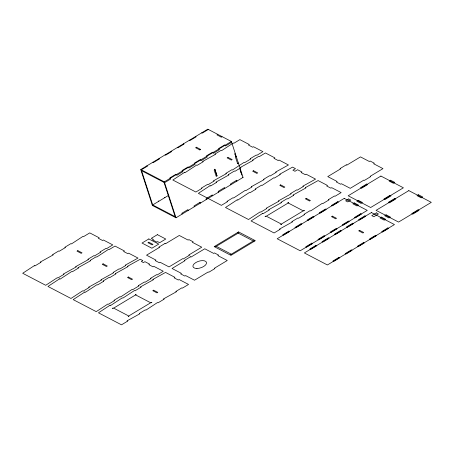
<?xml version="1.0" encoding="UTF-8"?>
<svg xmlns="http://www.w3.org/2000/svg" width="454" height="454" viewBox="0 0 454 454"><rect width="100%" height="100%" fill="white"/><g stroke="black" fill="none" stroke-linecap="round" stroke-linejoin="round"><path stroke-width="0.68" d="M140.746 169.558L207.801 129.174L231.37 141.472L243.043 177.406L175.987 217.789L152.419 205.492L140.746 169.558L164.314 181.861L175.987 217.789M208.346 129.458L202.246 133.13L201.701 132.846M217.761 134.373L216.938 134.866L221.149 137.057L221.944 136.58L221.126 137.051M199.788 149.899L200.611 149.406M164.314 181.861L231.37 141.472M168.763 195.265L152.692 204.947L141.285 169.841L147.385 166.17L146.841 165.886M217.023 175.925L214.952 169.546L214.146 170.006L216.229 176.402L217.04 175.897L214.969 169.512L214.424 169.228M237.556 163.542L238.378 163.043M231.097 142.017L231.642 142.301L225.542 145.972L224.73 144.86L218.635 148.532L219.447 149.644L213.352 153.316L212.54 152.203L206.439 155.875L207.257 156.988L201.162 160.659L200.345 159.547L194.25 163.219L195.061 164.331L188.966 168.003L188.155 166.89L182.06 170.562L182.871 171.674L176.776 175.346L175.959 174.234L169.864 177.906L170.681 179.018L164.581 182.69L141.557 170.676M235.762 156.38L236.307 156.664L235.484 157.158L237.573 163.548M235.745 156.403L236.29 156.692M195.606 136.512L196.151 136.802L190.056 140.473L189.511 140.184M183.416 143.856L183.961 144.139L177.866 147.811L177.321 147.527M242.498 177.122L243.043 177.406M214.401 169.257L214.952 169.546M236.403 180.794L236.948 181.078L236.682 180.249L230.581 183.921L230.853 184.75L230.309 184.466M171.226 151.199L171.765 151.483L165.67 155.154L165.125 154.871M224.214 188.138L224.758 188.421L224.486 187.587L218.391 191.259L218.663 192.093L218.119 191.809M159.031 158.542L159.575 158.826L153.48 162.498L152.936 162.214M212.018 195.481L212.563 195.765L212.296 194.931L206.201 198.602L206.468 199.437L205.923 199.153M199.828 202.825L200.373 203.108L200.101 202.274L194.006 205.946L194.278 206.78M164.342 197.32L164.887 197.603M158.247 200.991L158.787 201.275M152.147 204.663L175.176 216.677M234.911 153.764L235.547 155.728M240.382 170.596L241.863 175.165M234.894 153.792L235.535 155.75M239.911 169.228L240.961 172.446M188.183 210.452L187.911 209.617L181.816 213.289L182.082 214.123M164.036 182.406L175.443 217.506M112.524 308.311L113.256 308.107L112.524 308.294M128.221 316.506L128.959 316.313L128.221 316.489M135.383 294.544L136.121 294.351L135.383 294.527M151.08 302.733L151.818 302.546L151.08 302.733M215.111 246.522L215.849 246.318L215.117 246.505M230.814 254.717L231.551 254.524L230.814 254.717M237.975 232.754L238.713 232.561L237.981 232.726M253.673 240.943L254.41 240.756L253.673 240.943M265.136 216.393L265.874 216.2L265.142 216.365M280.839 224.582L281.576 224.395L280.844 224.554M288.001 202.626L288.738 202.433L288.006 202.597M303.698 210.815L304.435 210.628L303.698 210.804M196.429 147.221L195.606 147.715L199.805 149.916L200.6 149.434L196.429 147.221M184.54 172.361L172.838 180.022L195.861 192.036L201.956 188.365L201.411 188.081L207.512 184.409L208.057 184.693L214.152 181.021L213.607 180.737L226.342 173.678L225.797 173.394L231.892 169.722L232.437 170.006L244.087 162.379L244.632 162.663L250.727 158.991L250.182 158.707L256.277 155.035L256.822 155.319L262.917 151.647L253.497 146.733L252.674 147.227L248.491 145.042L249.314 144.548L239.894 139.633L233.867 143.26L233.328 142.976L221.7 150.586L221.16 150.302L214.912 154.071L215.451 154.354L202.677 161.437L203.222 161.72L197.303 165.284L196.758 165.001L185.084 172.645L184.54 172.361M34.345 265.647L22.7 273.274L45.723 285.294L57.374 277.666L57.919 277.95L64.014 274.278L63.469 273.995L76.204 266.935L75.665 266.651L88.399 259.592L87.855 259.308L93.95 255.636L94.494 255.92L100.589 252.248L100.045 251.964L106.145 248.293L106.684 248.576L112.785 244.905L103.364 239.99L102.542 240.484L98.353 238.299L99.176 237.805L89.756 232.891L83.661 236.562L83.116 236.279L71.471 243.906L70.926 243.616L64.826 247.288L65.37 247.578L59.275 251.244L58.731 250.96L52.636 254.632L53.18 254.915L40.446 261.975L40.991 262.259L34.89 265.93L34.345 265.647M227.976 157.396L227.153 157.896L231.341 160.08L232.164 159.581L227.976 157.396M77.838 250.653L77.015 251.153L81.204 253.332L82.026 252.838L77.838 250.653M210.066 185.68L198.364 193.342L221.387 205.356L227.488 201.684L226.943 201.4L233.038 197.728L233.583 198.012L245.228 190.385L245.773 190.669L251.868 186.997L251.323 186.713L264.063 179.653L263.519 179.37L269.614 175.698L270.158 175.982L276.253 172.31L275.709 172.026L288.449 164.967L279.028 160.052L278.206 160.551L274.017 158.367L274.84 157.867L265.42 152.953L259.399 156.579L258.854 156.295L252.606 160.063L253.15 160.347L240.438 167.39L240.983 167.674L234.996 171.277L234.451 170.993L228.203 174.756L228.748 175.04L216.036 182.082L216.581 182.366L210.611 185.964L210.066 185.68M59.599 278.824L47.948 286.451L70.977 298.465L82.622 290.838L83.167 291.122L89.262 287.45L88.717 287.166L101.458 280.107L100.913 279.823L113.648 272.763L113.103 272.479L119.198 268.808L119.743 269.091L125.837 265.425L125.293 265.136L138.033 258.082L128.613 253.162L127.79 253.661L123.602 251.476L124.424 250.977L115.004 246.062L108.909 249.734L108.364 249.45L96.719 257.077L96.174 256.794L90.079 260.465L90.624 260.749L77.884 267.809L78.428 268.093L72.334 271.764L71.789 271.481L60.144 279.108L59.599 278.824M253.502 170.721L252.679 171.215L256.868 173.4L257.69 172.906L253.502 170.721M103.086 263.831L102.263 264.324L106.452 266.509L107.275 266.016L103.086 263.831M148.838 238.94L142 243.055L151.897 248.219L158.735 244.104L148.838 238.94M157.396 234.661L151.301 238.333L153.429 239.44L152.635 239.916L156.823 242.101L157.612 241.624L159.672 242.703L165.767 239.031L157.396 234.661M148.776 242.209L147.953 242.708L152.141 244.888L152.964 244.394L148.776 242.209M237.198 199.839L225.496 207.501L248.52 219.515L260.17 211.887L260.709 212.171L266.81 208.499L266.265 208.216L279 201.156L278.455 200.872L291.19 193.813L290.651 193.529L296.746 189.857L297.291 190.141L303.386 186.469L302.841 186.185L315.575 179.126L306.155 174.211L305.332 174.705L301.15 172.52L301.972 172.026L297.569 169.728L294.986 171.283L292.898 170.193L295.475 168.638L292.552 167.112L279.732 174.217L280.277 174.501L274.358 178.064L273.819 177.781L262.128 185.436L261.583 185.153L255.335 188.915L255.88 189.199L249.961 192.763L249.416 192.479L237.743 200.123L237.198 199.839M165.001 243.452L158.906 247.124L159.445 247.407L146.534 255.182L155.966 260.102L155.172 260.579L159.36 262.764L160.148 262.287L169.019 266.912L182.741 258.649L183.285 258.933L189.38 255.262L188.836 254.978L201.752 247.197L192.331 242.283L193.126 241.806L188.938 239.621L188.149 240.098L179.273 235.467L165.545 243.736L165.001 243.452M84.847 292.001L73.196 299.629L96.225 311.643L107.87 304.015L108.415 304.299L114.51 300.627L113.965 300.344L120.066 296.672L120.605 296.956L132.256 289.329L132.801 289.612L138.896 285.941L138.351 285.657L144.446 281.985L144.991 282.269L151.086 278.597L150.546 278.313L156.641 274.642L157.186 274.925L163.281 271.254L153.861 266.339L153.038 266.833L148.85 264.648L149.672 264.154L144.934 261.68L143.43 262.582L141.342 261.493L142.84 260.59L140.252 259.24L127.517 266.299L128.062 266.583L115.327 273.643L115.872 273.927L109.772 277.598L109.232 277.315L103.132 280.986L103.677 281.27L97.582 284.942L97.037 284.658L85.392 292.285L84.847 292.001M280.634 184.874L279.812 185.374L284 187.559L284.823 187.059L280.634 184.874M128.34 277.008L127.517 277.502L131.7 279.687L132.523 279.187L128.34 277.008M110.112 305.184L98.467 312.812L121.49 324.826L127.591 321.154L127.046 320.87L139.781 313.816L139.236 313.527L145.331 309.861L145.876 310.144L157.527 302.517L158.071 302.801L164.166 299.129L163.622 298.846L176.356 291.786L175.811 291.502L181.906 287.83L182.451 288.114L188.552 284.442L179.131 279.528L178.308 280.022L174.12 277.837L174.943 277.343L165.523 272.423L152.788 279.482L153.333 279.766L140.592 286.826L141.137 287.11L135.042 290.781L134.498 290.498L122.852 298.125L122.308 297.841L110.657 305.468L110.112 305.184M190.504 256.76L184.409 260.431L184.954 260.715L172.038 268.49L181.469 273.41L180.675 273.887L184.863 276.072L185.652 275.595L194.522 280.22L208.244 271.957L208.789 272.247L214.884 268.575L214.339 268.286L227.255 260.505L217.835 255.591L218.629 255.114L214.447 252.929L213.652 253.406L204.777 248.775L191.049 257.043L190.504 256.76M262.758 213.301L251.051 220.962L274.08 232.976L280.175 229.304L279.63 229.02L292.365 221.961L291.82 221.677L297.92 218.005L298.46 218.289L304.56 214.617L304.015 214.333L310.11 210.662L310.655 210.945L322.3 203.318L322.845 203.602L328.94 199.936L328.401 199.647L334.496 195.975L335.041 196.264L341.136 192.592L331.715 187.672L330.892 188.172L326.704 185.987L327.527 185.487L318.106 180.573L305.292 187.684L305.837 187.967L293.125 195.01L293.67 195.294L287.683 198.897L287.144 198.614L280.89 202.376L281.435 202.66L268.728 209.703L269.273 209.986L263.303 213.584L262.758 213.301M346.289 164.836L340.04 168.599L340.579 168.882L327.754 176.606L337.14 181.504L336.346 181.98L340.636 184.216L341.431 183.739L350.238 188.336L363.892 180.113L364.443 180.397L370.691 176.634L370.141 176.351L382.972 168.621L373.597 163.729L374.391 163.253L370.101 161.011L369.306 161.488L360.493 156.891L346.828 165.12L346.289 164.836M238.583 231.937L214.197 246.624L230.944 255.364L255.33 240.677L238.583 231.937M135.61 294.901L113.665 308.118L128.732 315.984L150.683 302.767L135.61 294.901M238.202 233.112L216.252 246.329L231.324 254.195L253.27 240.978L238.202 233.112M288.222 202.983L266.277 216.2L281.349 224.066L303.295 210.849L288.222 202.983M153.605 290.191L152.782 290.685L156.971 292.87L157.793 292.376L153.605 290.191M306.195 198.341L305.372 198.835L309.554 201.02L310.377 200.526L306.195 198.341M366.645 184.052L360.55 187.723L361.537 188.234L367.632 184.562L366.645 184.052M288.829 231.131L282.728 234.797L283.483 235.195L289.578 231.523L288.829 231.131M301.019 223.788L294.924 227.46L295.679 227.851L301.774 224.18L301.019 223.788M313.209 216.444L307.114 220.116L307.869 220.508L313.964 216.836L313.209 216.444M325.404 209.101L319.31 212.773L320.059 213.164L326.154 209.493L325.404 209.101M337.594 201.758L331.499 205.429L332.254 205.821L338.349 202.149L337.594 201.758M380.917 176.061L348.178 195.782L370.663 207.512L403.396 187.797L380.917 176.061M344.234 198.37L277.178 238.759L300.202 250.773L367.263 210.384L344.234 198.37M348.695 198.971L345.647 200.804L347.741 201.899L350.789 200.061L348.695 198.971M390.588 180.215L389.152 181.078L393.34 183.263L394.77 182.4L390.588 180.215M358.251 200.316L356.816 201.179L361.004 203.364L362.434 202.501L358.251 200.316M332.317 216.132L331.494 216.632L335.682 218.817L336.505 218.317L332.317 216.132M354.262 202.915L352.832 203.778L357.02 205.963L358.45 205.1L354.262 202.915M390.043 195.351L383.948 199.022L384.93 199.533L391.025 195.861L390.043 195.351M311.853 243.145L305.758 246.817L306.512 247.209L312.607 243.537L311.853 243.145M324.043 235.802L317.948 239.474L318.702 239.865L324.797 236.194L324.043 235.802M336.238 228.458L330.143 232.13L330.892 232.522L336.993 228.85L336.238 228.458M348.428 221.115L342.333 224.787L343.088 225.178L349.183 221.507L348.428 221.115M360.624 213.772L354.523 217.443L355.278 217.835L361.373 214.163L360.624 213.772M316.075 245.285L309.827 249.047L310.581 249.439L316.83 245.676L316.075 245.285M328.293 237.924L322.045 241.687L322.8 242.078L329.048 238.316L328.293 237.924M340.46 230.598L334.212 234.36L334.961 234.752L341.209 230.99L340.46 230.598M352.69 223.232L346.442 226.994L347.196 227.386L353.445 223.623L352.69 223.232M364.857 215.9L358.609 219.662L359.364 220.059L365.612 216.297L364.857 215.9M371.429 212.557L304.367 252.946L327.396 264.96L394.452 224.571L371.429 212.557M394.617 198.568L388.369 202.331L389.35 202.847L395.599 199.085L394.617 198.568M408.816 190.623L376.082 210.338L398.567 222.074L431.3 202.353L408.816 190.623M376.343 212.886L371.769 215.639L373.863 216.728L378.437 213.976L376.343 212.886M418.429 194.749L416.993 195.612L421.289 197.848L422.719 196.985L418.429 194.749M359.511 230.326L358.688 230.819L362.871 233.004L363.694 232.51L359.511 230.326M381.456 217.103L380.021 217.971L384.209 220.15L385.639 219.288L381.456 217.103M386.104 214.85L384.674 215.712L388.964 217.954L390.395 217.091L386.104 214.85M339.042 257.333L332.947 261.005L333.701 261.396L339.796 257.724L339.042 257.333M351.237 249.989L345.136 253.661L345.891 254.053L351.986 250.381L351.237 249.989M363.427 242.646L357.332 246.318L358.087 246.709L364.182 243.038L363.427 242.646M375.617 235.303L369.522 238.974L370.277 239.366L376.372 235.694L375.617 235.303M387.812 227.959L381.718 231.631L382.467 232.022L388.567 228.356L387.812 227.959M418.032 209.856L411.784 213.618L412.765 214.135L419.014 210.372L418.032 209.856M196.934 268.479A7.088 3.445 -18 0 0 206.513 262.531A7.088 3.445 -18 0 0 195.731 262.605A7.088 3.445 -18 0 0 196.934 268.479"/></g></svg>
